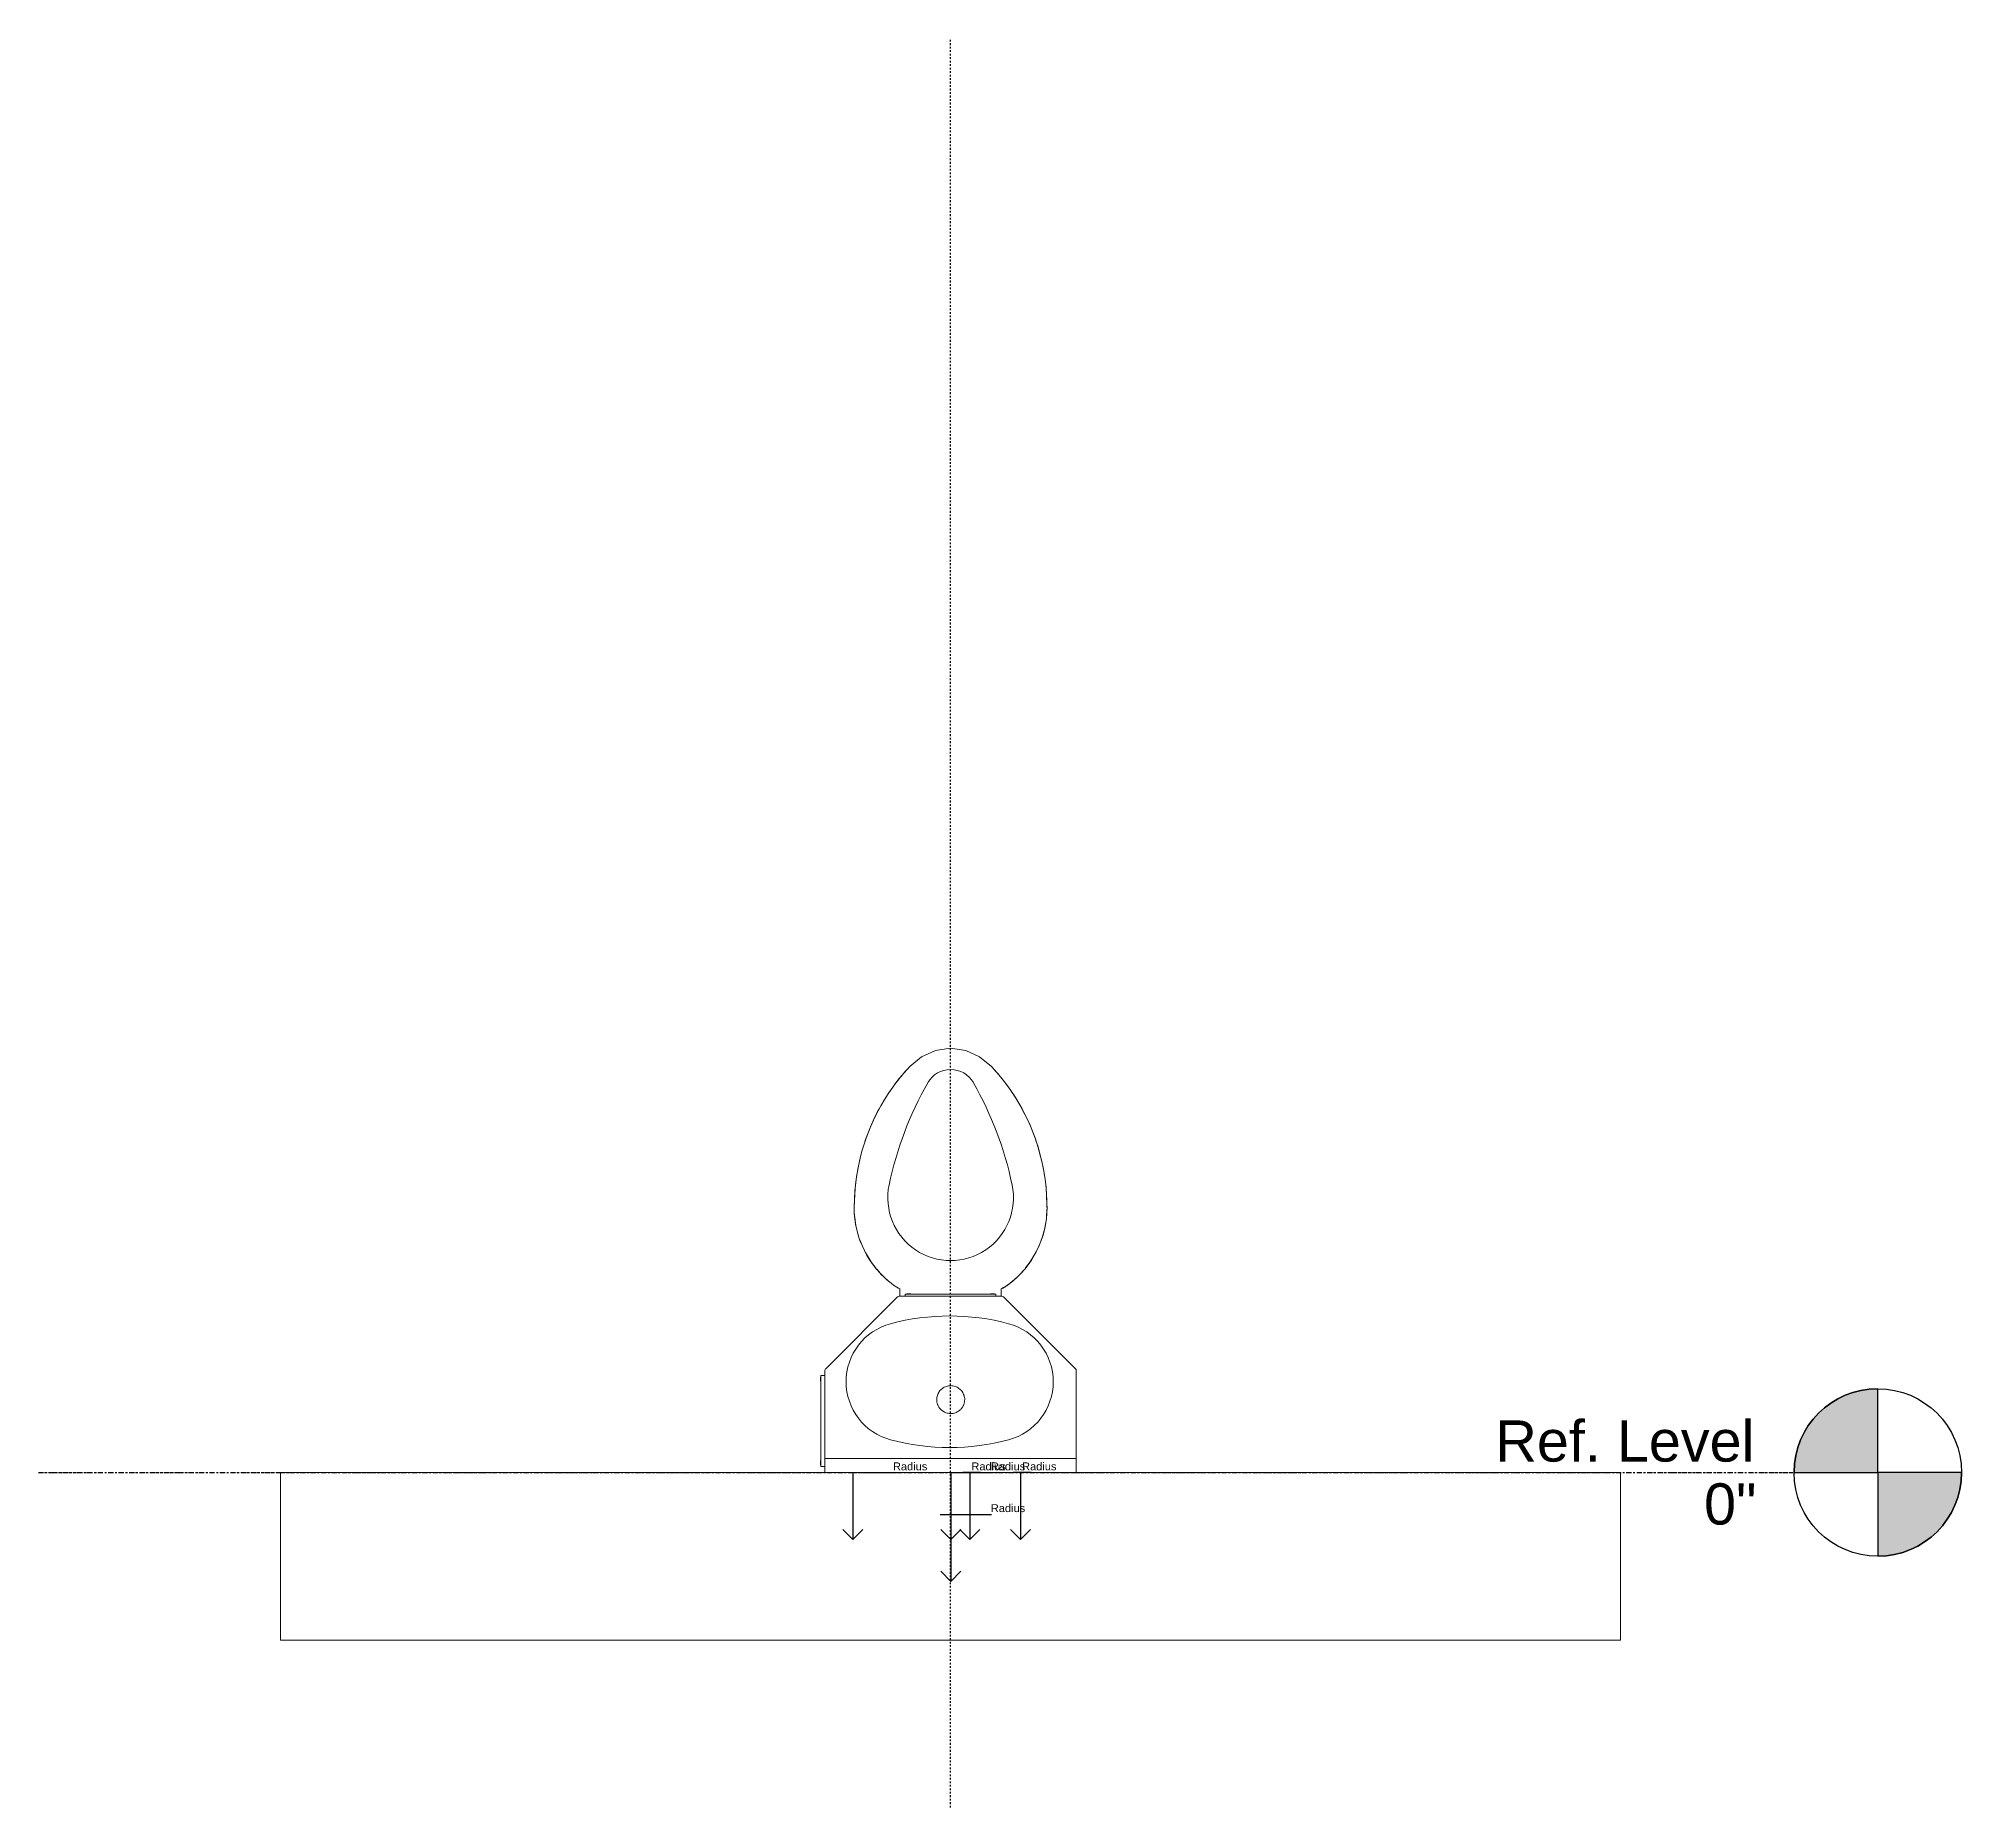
# Model space of a CAD drawing. Header units: inches. Extents: x -65 to 72, y -24 to 103.
import ezdxf

# ---------------------------------------------------------------- set-up
doc = ezdxf.new("R2010")
doc.units = ezdxf.units.IN
doc.header["$MEASUREMENT"] = 0
doc.linetypes.add('Aligning Line', pattern=[0.25, 0.125, -0.125])
doc.linetypes.add('Dash dot', pattern=[0.625, 0.25, -0.1875, 0, -0.1875])
doc.layers.add('A-FLOR-LEVL', color=6, linetype='Continuous')
doc.layers.add('G-ANNO-NPLT', color=5, linetype='Aligning Line')
doc.layers.add('P-SANR-FIXT', color=6, linetype='Continuous', lineweight=9)

# ---------------------------------------------------------------- blocks, each defined once
blk = doc.blocks.new('FamilyGeomCombi__2530-Back0')
at = {"layer": 'P-SANR-FIXT'}
for p, q in [((-4.14, 27.61), (-4.1, 27.67)), ((4.1, 27.66), (4.14, 27.6)), ((-6.11, 23.79), (-6.09, 23.84)), ((6.1, 23.83), (6.11, 23.79)), ((-6.7, 21.42), (-6.7, 21.45)), ((6.7, 21.46), (6.71, 21.4)), ((-6.72, 17.39), (-6.72, 17.41)), ((6.72, 17.41), (6.72, 17.4)), ((-6.17, 15.89), (-6.18, 15.91)), ((6.18, 15.91), (6.17, 15.89)), ((-5.29, 14.56), (-5.3, 14.57)), ((5.31, 14.57), (5.29, 14.55)), ((-3.8, 12.57), (-8.95, 7.43)), ((-3.88, 13.29), (-3.9, 13.3)), ((3.68, 12.63), (-3.68, 12.63)), ((-3.63, 13.15), (-3.63, 12.63)), ((-3.25, 12.78), (-3.13, 12.78)), ((-3.25, 12.78), (-3.25, 12.63)), ((-2.86, 12.79), (-3.14, 12.79)), ((-3.14, 12.79), (-3.14, 12.78)), ((-3.13, 12.78), (3.12, 12.78)), ((-2.86, 12.78), (-2.86, 12.79)), ((3.14, 12.79), (2.86, 12.79)), ((2.86, 12.79), (2.86, 12.78)), ((3.12, 12.78), (3.25, 12.78)), ((3.14, 12.78), (3.14, 12.79)), ((3.25, 12.63), (3.25, 12.78)), ((3.62, 12.63), (3.62, 13.15)), ((8.95, 7.43), (3.8, 12.57)), ((3.9, 13.3), (3.88, 13.28)), ((-9.3, 6.81), (-9.3, 6.94)), ((-9, 6.94), (-9.3, 6.94)), ((-9, 7.3), (-9, 1)), ((9, 1), (9, 7.3)), ((-9.32, 6.83), (-9.32, 6.55)), ((-9.3, 6.83), (-9.32, 6.83)), ((-9.32, 6.55), (-9.3, 6.55)), ((-9.3, 0.56), (-9.3, 6.81)), ((-9.32, 0.83), (-9.32, 0.55)), ((-9.3, 0.83), (-9.32, 0.83)), ((-9.32, 0.55), (-9.3, 0.55)), ((-9.3, 0.44), (-9.3, 0.56)), ((-9.3, 0.44), (-9, 0.44)), ((9, 1), (-9, 1)), ((-9, 1), (-9, 0)), ((9, 0), (9, 1))]:
    blk.add_line(p, q, dxfattribs=at)
for points in [[(2.93, 29.07), (2.08, 29.77), (1.08, 30.22), (0, 30.4), (-1.08, 30.22), (-2.08, 29.77), (-2.93, 29.07)], [(-4.1, 27.67), (-3.87, 27.97), (-3.52, 28.42), (-3.14, 28.85), (-2.93, 29.07)], [(2.93, 29.07), (3.31, 28.65), (3.68, 28.22), (4.03, 27.76), (4.1, 27.66)], [(-5.12, 26.06), (-4.83, 26.55), (-4.53, 27.04), (-4.21, 27.51), (-4.14, 27.61)], [(4.14, 27.6), (4.36, 27.3), (4.67, 26.82), (4.96, 26.33), (5.12, 26.06)], [(-6.09, 23.84), (-5.95, 24.22), (-5.73, 24.77), (-5.49, 25.31), (-5.23, 25.85), (-5.12, 26.06)], [(5.12, 26.06), (5.39, 25.53), (5.64, 24.99), (5.87, 24.44), (6.08, 23.89), (6.1, 23.83)], [(-6.7, 21.45), (-6.61, 21.94), (-6.48, 22.52), (-6.33, 23.09), (-6.15, 23.66), (-6.11, 23.79)], [(6.11, 23.79), (6.26, 23.32), (6.42, 22.75), (6.56, 22.17), (6.68, 21.59), (6.7, 21.46)], [(-6.91, 18.99), (-6.89, 19.58), (-6.86, 20.18), (-6.8, 20.77), (-6.72, 21.36), (-6.7, 21.42)], [(6.71, 21.4), (6.77, 21.01), (6.84, 20.42), (6.88, 19.82), (6.9, 19.23), (6.91, 18.99)], [(-6.72, 17.41), (-6.76, 17.56), (-6.81, 17.83), (-6.85, 18.11), (-6.88, 18.38), (-6.9, 18.66), (-6.91, 18.93), (-6.91, 18.99)], [(6.91, 18.99), (6.9, 18.71), (6.88, 18.44), (6.86, 18.16), (6.82, 17.89), (6.77, 17.62), (6.72, 17.41)], [(-6.18, 15.91), (-6.22, 16), (-6.34, 16.25), (-6.44, 16.5), (-6.54, 16.76), (-6.62, 17.03), (-6.69, 17.29), (-6.72, 17.39)], [(6.72, 17.4), (6.71, 17.35), (6.64, 17.08), (6.56, 16.82), (6.46, 16.56), (6.36, 16.3), (6.25, 16.05), (6.18, 15.91)], [(-5.3, 14.57), (-5.33, 14.6), (-5.51, 14.82), (-5.67, 15.04), (-5.82, 15.27), (-5.96, 15.51), (-6.1, 15.75), (-6.17, 15.89)], [(6.17, 15.89), (6.13, 15.8), (5.99, 15.56), (5.85, 15.32), (5.7, 15.09), (5.54, 14.87), (5.37, 14.65), (5.31, 14.57)], [(-4.14, 13.46), (-4.36, 13.63), (-4.57, 13.81), (-4.77, 14), (-4.97, 14.19), (-5.15, 14.39), (-5.29, 14.56)], [(5.29, 14.55), (5.19, 14.44), (5.01, 14.23), (4.81, 14.04), (4.61, 13.85), (4.4, 13.67), (4.18, 13.5), (4.14, 13.46)], [(-3.9, 13.3), (-3.97, 13.35), (-4.08, 13.42), (-4.14, 13.46)], [(-3.63, 13.15), (-3.74, 13.21), (-3.86, 13.27), (-3.88, 13.29)], [(3.88, 13.28), (3.8, 13.24), (3.68, 13.18), (3.62, 13.15)], [(4.14, 13.46), (4.03, 13.38), (3.92, 13.31), (3.9, 13.3)]]:
    blk.add_lwpolyline(points, dxfattribs=at)
for centre, radius, start, end in [((7.43, 19.26), 14.27, 136.5661, 151.5709), ((-7.43, 19.26), 14.27, 28.4291, 43.4339), ((20.07, 15.5), 25, 150.2175, 168.2522), ((0, 26.99), 1.88, 29.7825, 150.2175), ((-20.07, 15.5), 25, 11.7478, 29.7825), ((7.94, 18.99), 14.84, 151.5709, 180), ((-7.94, 18.99), 14.84, 0, 28.4291), ((0, 19.68), 4.5, 168.2522, 11.7478), ((0, 18.99), 6.91, 180, 233.187), ((0, 18.99), 6.91, 306.813, 0), ((-2.12, 16.15), 3.36, 233.187, 243.4805), ((-3.68, 12.45), 0.172, 90, 135), ((2.12, 16.15), 3.36, 296.5195, 306.813), ((3.68, 12.45), 0.172, 45, 90), ((-0.07, -5.23), 16.44, 75.1026, 104.8974), ((-3.19, 6.5), 4.3, 104.8974, 180), ((3.05, 6.5), 4.3, 0, 75.1026), ((-8.83, 7.3), 0.172, 135, 180), ((8.83, 7.3), 0.172, 0, 45), ((-3.19, 6.5), 4.3, 180, 255.1026), ((3.05, 6.5), 4.3, 284.8974, 360), ((-0.07, 18.23), 16.44, 255.1026, 284.8974)]:
    blk.add_arc(centre, radius, start, end, dxfattribs=at)
for points, start_tangent, end_tangent in [([(1.01, 5.22), (0.96, 5.52), (0.82, 5.8), (0.6, 6.02), (0.32, 6.17), (0.01, 6.22), (-0.3, 6.17), (-0.59, 6.02), (-0.81, 5.8), (-0.95, 5.52), (-0.99, 5.22)], (0, 1), (0, -1)), ([(-0.99, 5.22), (-0.98, 5.05), (-0.93, 4.88), (-0.9, 4.8), (-0.86, 4.73), (-0.82, 4.65), (-0.77, 4.58), (-0.71, 4.52), (-0.65, 4.46), (-0.58, 4.41), (-0.5, 4.36), (-0.43, 4.32), (-0.34, 4.28), (-0.17, 4.24), (0.01, 4.22), (0.19, 4.23), (0.36, 4.28), (0.44, 4.32), (0.52, 4.36), (0.59, 4.41), (0.66, 4.46), (0.72, 4.52), (0.78, 4.58), (0.83, 4.65), (0.88, 4.73), (0.92, 4.8), (0.95, 4.88), (0.99, 5.05), (1.01, 5.22)], (0, -1), (0, 1))]:
    blk.add_spline(points, degree=3, dxfattribs=dict(at, start_tangent=start_tangent, end_tangent=end_tangent))
blk = doc.blocks.new('Level - 1_4__1-898-Back')
at = {"layer": 'A-FLOR-LEVL'}
h = blk.add_hatch(color=256, dxfattribs=at)
edge = h.paths.add_edge_path(flags=0)
edge.add_line((66.42, 0), (66.42, 6))
edge.add_arc((66.42, 0), 6, 90, 180)
edge.add_line((60.42, 0), (66.42, 0))
h = blk.add_hatch(color=256, dxfattribs=at)
edge = h.paths.add_edge_path(flags=0)
edge.add_arc((66.42, 0), 6, 270, 360)
edge.add_line((72.42, 0), (66.42, 0))
edge.add_line((66.42, 0), (66.42, -6))
for p, q in [((66.42, 0), (66.42, 6)), ((60.42, 0), (66.42, 0)), ((72.42, 0), (66.42, 0)), ((66.42, 0), (66.42, -6))]:
    blk.add_line(p, q, dxfattribs=at)
blk.add_circle((66.42, 0), 6, dxfattribs=at)
for start, end in [(90, 180), (270, 360)]:
    blk.add_arc((66.42, 0), 6, start, end, dxfattribs=at)

msp = doc.modelspace()

# ---------------------------------------------------------------- linework, layer by layer
at = {"color": 94}
for p, q in [((-7, -0.01), (-7, -4.81)), ((0.01, -0.01), (0.01, -4.81)), ((1.37, -0.01), (1.37, -4.81)), ((5, -0.01), (5, -4.81)), ((-7, -4.81), (-7.72, -4.09)), ((-7, -4.81), (-6.28, -4.09)), ((-0.74, -3), (0.76, -3)), ((0.01, -4.81), (-0.71, -4.09)), ((0.01, -3), (0.01, -7.8)), ((0.01, -4.81), (0.73, -4.09)), ((1.37, -4.81), (0.65, -4.09)), ((1.37, -4.81), (2.09, -4.09)), ((5, -4.81), (4.28, -4.09)), ((5, -4.81), (5.72, -4.09)), ((0.01, -7.8), (-0.71, -7.08)), ((0.01, -7.8), (0.73, -7.08))]:
    msp.add_line(p, q, dxfattribs=at)
at = {"color": 1}
for p, q in [((-6.52, -0.01), (-4.12, -0.01)), ((-6.52, -0.01), (-4.12, -0.01)), ((-5.11, -0.01), (-4.09, -0.01)), ((-5.11, -0.01), (-4.09, -0.01)), ((0.49, -0.01), (2.89, -0.01)), ((0.49, -0.01), (2.89, -0.01)), ((1.88, -0.01), (0.87, -0.01)), ((2.13, -0.01), (1.12, -0.01)), ((1.37, -0.01), (1.62, -0.01)), ((1.9, -0.01), (2.92, -0.01)), ((1.9, -0.01), (2.92, -0.01)), ((5.51, -0.01), (4.49, -0.01)), ((5.76, -0.01), (4.74, -0.01)), ((5, -0.01), (5.25, -0.01)), ((0.49, -3), (2.89, -3)), ((0.49, -3), (2.89, -3)), ((1.9, -3), (2.92, -3)), ((1.9, -3), (2.92, -3))]:
    msp.add_line(p, q, dxfattribs=at)
at = {"layer": 'A-FLOR-LEVL', "linetype": 'Dash dot'}
msp.add_line((-65.35, 0), (60.42, 0), dxfattribs=at)
at = {"layer": 'G-ANNO-NPLT'}
for p, q in [((0, -24), (0, 102.72)), ((-65.35, 0), (60, 0))]:
    msp.add_line(p, q, dxfattribs=at)
at = {"layer": 'P-SANR-FIXT'}
for p, q in [((-48, 0), (48, 0)), ((-48, 0), (-48, -12)), ((48, 0), (48, -12)), ((48, -12), (-48, -12))]:
    msp.add_line(p, q, dxfattribs=at)

# ---------------------------------------------------------------- block references
msp.add_blockref('FamilyGeomCombi__2530-Back0', (0, 0))
at = {"layer": 'A-FLOR-LEVL'}
msp.add_blockref('Level - 1_4__1-898-Back', (0, 0), dxfattribs=at)

# ---------------------------------------------------------------- texts
at = {"color": 5, "char_height": 0.5665, "width": 2.9349, "attachment_point": 2, "line_spacing_factor": 0.938532}
for insert in [(-2.9, 0.72), (2.72, 0.72), (4.11, 0.72), (6.35, 0.72), (4.11, -2.27)]:
    msp.add_mtext('\\fArial|b0|i0|c0|p34|;Radius', dxfattribs=dict(at, insert=insert))
at = {"layer": 'A-FLOR-LEVL', "char_height": 2.9506, "attachment_point": 3, "line_spacing_factor": 0.938532}
for s, insert, width in [('\\fArial|b0|i0|c0|p34|;Ref. Level', (57.58, 3.73), 22.14), ('\\fArial|b0|i0|c0|p34|;0"', (57.73, -0.78), 4.464)]:
    msp.add_mtext(s, dxfattribs=dict(at, insert=insert, width=width))

doc.saveas('drawing.dxf')
